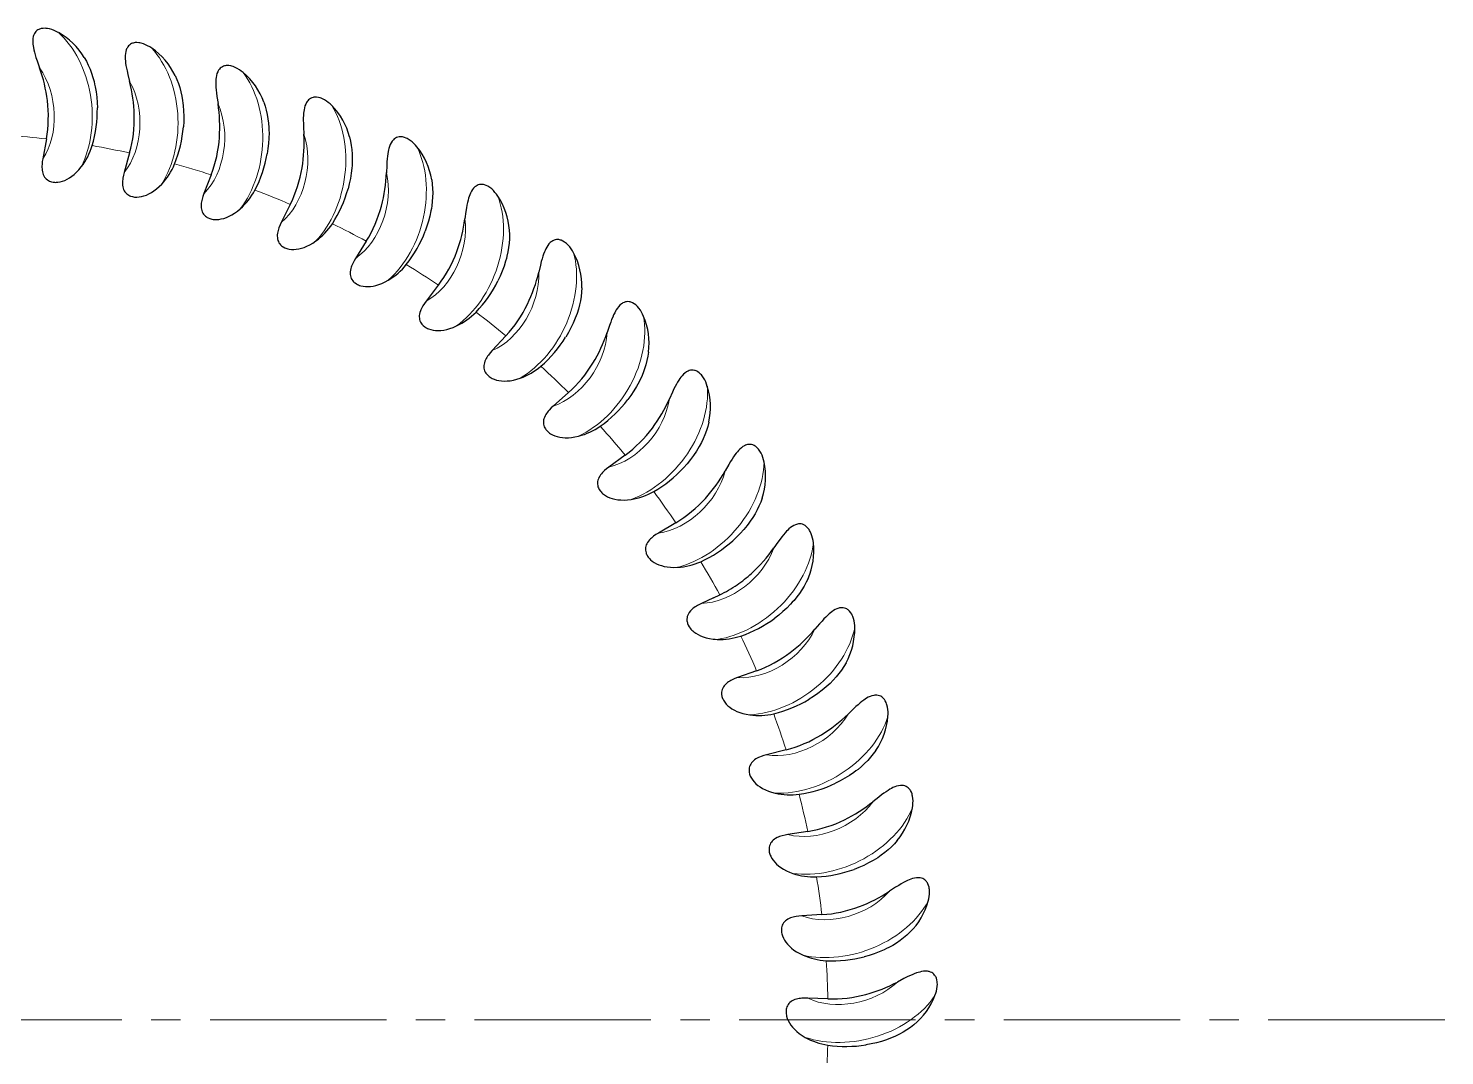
# Model space of a CAD drawing. Extents: x 89 to 633, y -13 to 440.
# Drawn here: x 590.86 to 633.02, y 220.14 to 250.73 of the extents above; entities that cross this region are included whole.
import ezdxf

# ---------------------------------------------------------------- set-up
doc = ezdxf.new("R2010")
doc.units = 0
doc.header["$LTSCALE"] = 7
doc.header["$MEASUREMENT"] = 0
doc.linetypes.add('CENTER2', pattern=[1.125, 0.75, -0.125, 0.125, -0.125])
doc.layers.add('1', color=1, linetype='CENTER2', lineweight=15)
doc.layers.add('8', color=252, linetype='CONTINUOUS', lineweight=15)

msp = doc.modelspace()

# ---------------------------------------------------------------- linework, layer by layer
at = {"layer": '1'}
msp.add_line((633.019, 221.211), (548.895, 221.211), dxfattribs=at)
at = {"layer": '8', "lineweight": 30, "ltscale": 0.015024}
for p, q in [((591.397, 247.436), (591.29, 246.845)), ((596.303, 246.368), (596.087, 245.807)), ((598.658, 245.489), (598.389, 244.951)), ((603.064, 243.081), (602.699, 242.604)), ((606.936, 239.883), (606.486, 239.484)), ((608.626, 238.023), (608.141, 237.668)), ((612.537, 231.602), (611.971, 231.399)), ((613.415, 229.247), (612.832, 229.098)), ((614.065, 226.819), (613.471, 226.726)), ((614.481, 224.34), (613.881, 224.304)), ((614.659, 221.833), (614.059, 221.854))]:
    msp.add_line(p, q, dxfattribs=at)
at = {"layer": '8', "lineweight": 30, "ltscale": 0.015025}
for p, q in [((593.875, 247.019), (593.713, 246.44)), ((600.918, 244.39), (600.6, 243.88)), ((605.076, 241.574), (604.667, 241.134)), ((610.132, 236.01), (609.615, 235.703))]:
    msp.add_line(p, q, dxfattribs=at)
at = {"layer": '8', "lineweight": 30, "ltscale": 0.000240902}
msp.add_line((614.229, 235.401), (614.228, 235.411), dxfattribs=at)
at = {"layer": '8', "lineweight": 30, "ltscale": 0.009947}
msp.add_line((611.255, 233.777), (610.896, 233.607), dxfattribs=at)
at = {"layer": '8', "lineweight": 30, "ltscale": 0.005078}
msp.add_line((611.255, 233.777), (611.439, 233.863), dxfattribs=at)
at = {"layer": '8', "lineweight": 30}
for points in [[(591.753, 250.605), (591.692, 250.638), (591.628, 250.667), (591.562, 250.691), (591.495, 250.711), (591.426, 250.724), (591.391, 250.728), (591.357, 250.73), (591.301, 250.729), (591.247, 250.721), (591.22, 250.714), (591.194, 250.705), (591.17, 250.695), (591.148, 250.683), (591.115, 250.661), (591.086, 250.635), (591.061, 250.606), (591.041, 250.574), (591.024, 250.54), (591.014, 250.514), (591.006, 250.486), (590.995, 250.43), (590.99, 250.373), (590.991, 250.314), (590.995, 250.255), (591.001, 250.206), (591.01, 250.156), (591.024, 250.088), (591.042, 250.021), (591.064, 249.943), (591.088, 249.865), (591.123, 249.761), (591.195, 249.556)], [(594.532, 250.14), (594.473, 250.178), (594.412, 250.213), (594.349, 250.243), (594.284, 250.269), (594.217, 250.289), (594.183, 250.296), (594.149, 250.301), (594.093, 250.305), (594.038, 250.303), (594.011, 250.298), (593.984, 250.292), (593.96, 250.284), (593.936, 250.275), (593.902, 250.256), (593.87, 250.233), (593.843, 250.206), (593.819, 250.176), (593.799, 250.144), (593.787, 250.119), (593.776, 250.092), (593.76, 250.037), (593.75, 249.98), (593.744, 249.922), (593.743, 249.863), (593.745, 249.813), (593.749, 249.763), (593.757, 249.694), (593.767, 249.626), (593.782, 249.545), (593.799, 249.465), (593.824, 249.359), (593.876, 249.148)], [(592.524, 249.86), (592.588, 249.749), (592.645, 249.633), (592.696, 249.515), (592.742, 249.393), (592.782, 249.269), (592.816, 249.144), (592.834, 249.067), (592.85, 248.991), (592.877, 248.836), (592.896, 248.679), (592.909, 248.522), (592.915, 248.365)], [(597.253, 249.412), (597.198, 249.456), (597.141, 249.496), (597.081, 249.532), (597.019, 249.564), (596.954, 249.59), (596.921, 249.601), (596.887, 249.609), (596.832, 249.619), (596.777, 249.621), (596.749, 249.619), (596.722, 249.616), (596.697, 249.61), (596.673, 249.603), (596.637, 249.587), (596.603, 249.567), (596.574, 249.543), (596.547, 249.516), (596.525, 249.486), (596.51, 249.462), (596.497, 249.436), (596.475, 249.383), (596.46, 249.328), (596.449, 249.27), (596.442, 249.212), (596.439, 249.162), (596.438, 249.112), (596.439, 249.042), (596.443, 248.973), (596.451, 248.892), (596.46, 248.81), (596.474, 248.702), (596.506, 248.487)], [(595.228, 249.325), (595.281, 249.207), (595.327, 249.087), (595.367, 248.964), (595.4, 248.839), (595.428, 248.712), (595.45, 248.584), (595.461, 248.506), (595.47, 248.428), (595.482, 248.271), (595.486, 248.114), (595.484, 247.956), (595.475, 247.799)], [(597.869, 248.535), (597.91, 248.413), (597.944, 248.289), (597.972, 248.162), (597.994, 248.035), (598.01, 247.905), (598.02, 247.775), (598.023, 247.697), (598.024, 247.619), (598.021, 247.461), (598.011, 247.304), (597.993, 247.148), (597.969, 246.992)], [(599.893, 248.429), (599.843, 248.478), (599.79, 248.523), (599.733, 248.565), (599.674, 248.603), (599.612, 248.635), (599.58, 248.649), (599.547, 248.66), (599.493, 248.675), (599.439, 248.682), (599.411, 248.683), (599.384, 248.682), (599.359, 248.679), (599.334, 248.674), (599.296, 248.662), (599.261, 248.645), (599.229, 248.624), (599.2, 248.6), (599.175, 248.572), (599.158, 248.549), (599.142, 248.525), (599.116, 248.474), (599.095, 248.42), (599.079, 248.364), (599.067, 248.307), (599.059, 248.257), (599.053, 248.207), (599.048, 248.138), (599.045, 248.069), (599.045, 247.987), (599.046, 247.905), (599.05, 247.796), (599.062, 247.579)], [(600.422, 247.497), (600.452, 247.372), (600.474, 247.245), (600.49, 247.117), (600.5, 246.987), (600.503, 246.857), (600.501, 246.727), (600.496, 246.649), (600.49, 246.57), (600.472, 246.414), (600.447, 246.259), (600.415, 246.104), (600.376, 245.952)], [(602.427, 247.199), (602.382, 247.252), (602.333, 247.303), (602.282, 247.35), (602.226, 247.393), (602.167, 247.431), (602.137, 247.448), (602.105, 247.462), (602.053, 247.482), (602, 247.495), (601.972, 247.498), (601.945, 247.5), (601.919, 247.499), (601.894, 247.496), (601.856, 247.488), (601.819, 247.475), (601.785, 247.457), (601.754, 247.435), (601.726, 247.41), (601.707, 247.389), (601.689, 247.366), (601.658, 247.318), (601.632, 247.267), (601.611, 247.212), (601.593, 247.156), (601.581, 247.108), (601.57, 247.059), (601.559, 246.99), (601.549, 246.921), (601.541, 246.84), (601.535, 246.759), (601.528, 246.65), (601.519, 246.432)], [(591.29, 246.845), (591.277, 246.761), (591.269, 246.675), (591.267, 246.632), (591.266, 246.59), (591.268, 246.549), (591.272, 246.509), (591.28, 246.46), (591.291, 246.416), (591.306, 246.376), (591.322, 246.341), (591.344, 246.303), (591.369, 246.271), (591.395, 246.244), (591.427, 246.218), (591.461, 246.196), (591.495, 246.179), (591.522, 246.169), (591.548, 246.16), (591.603, 246.149), (591.635, 246.145), (591.667, 246.144), (591.701, 246.145), (591.736, 246.147), (591.804, 246.158), (591.873, 246.177), (591.942, 246.202), (592.012, 246.235), (592.083, 246.276), (592.154, 246.324), (592.225, 246.381), (592.296, 246.446), (592.367, 246.521), (592.436, 246.607)], [(593.713, 246.44), (593.692, 246.358), (593.676, 246.273), (593.669, 246.231), (593.665, 246.189), (593.663, 246.148), (593.663, 246.108), (593.666, 246.058), (593.674, 246.013), (593.684, 245.972), (593.697, 245.935), (593.716, 245.896), (593.737, 245.862), (593.76, 245.833), (593.79, 245.803), (593.821, 245.778), (593.854, 245.758), (593.879, 245.745), (593.905, 245.734), (593.958, 245.718), (593.99, 245.711), (594.021, 245.707), (594.056, 245.704), (594.091, 245.703), (594.159, 245.708), (594.229, 245.72), (594.301, 245.739), (594.374, 245.765), (594.448, 245.798), (594.523, 245.84), (594.599, 245.889), (594.676, 245.948), (594.754, 246.016), (594.831, 246.094)], [(602.866, 246.221), (602.883, 246.094), (602.894, 245.965), (602.897, 245.836), (602.894, 245.707), (602.885, 245.577), (602.871, 245.447), (602.859, 245.37), (602.845, 245.292), (602.813, 245.139), (602.773, 244.986), (602.726, 244.836), (602.673, 244.687)], [(596.087, 245.807), (596.058, 245.727), (596.033, 245.644), (596.023, 245.603), (596.015, 245.562), (596.009, 245.521), (596.005, 245.481), (596.004, 245.431), (596.007, 245.386), (596.013, 245.344), (596.022, 245.306), (596.037, 245.265), (596.055, 245.229), (596.076, 245.198), (596.102, 245.165), (596.131, 245.138), (596.162, 245.114), (596.186, 245.099), (596.211, 245.086), (596.262, 245.064), (596.292, 245.055), (596.324, 245.048), (596.358, 245.042), (596.392, 245.038), (596.461, 245.036), (596.532, 245.041), (596.605, 245.053), (596.68, 245.072), (596.757, 245.098), (596.836, 245.132), (596.917, 245.174), (596.999, 245.225), (597.082, 245.285), (597.167, 245.356)], [(604.834, 245.734), (604.793, 245.792), (604.75, 245.846), (604.703, 245.898), (604.652, 245.946), (604.597, 245.99), (604.568, 246.009), (604.538, 246.027), (604.488, 246.051), (604.436, 246.069), (604.409, 246.075), (604.382, 246.079), (604.356, 246.081), (604.331, 246.081), (604.292, 246.076), (604.254, 246.066), (604.219, 246.052), (604.186, 246.033), (604.155, 246.01), (604.134, 245.991), (604.115, 245.971), (604.079, 245.926), (604.048, 245.877), (604.022, 245.825), (603.999, 245.771), (603.982, 245.724), (603.967, 245.676), (603.949, 245.609), (603.933, 245.541), (603.917, 245.461), (603.903, 245.381), (603.886, 245.273), (603.856, 245.057)], [(598.389, 244.951), (598.353, 244.874), (598.321, 244.794), (598.307, 244.754), (598.294, 244.714), (598.284, 244.674), (598.277, 244.634), (598.271, 244.585), (598.269, 244.539), (598.272, 244.497), (598.277, 244.458), (598.288, 244.416), (598.303, 244.379), (598.32, 244.346), (598.344, 244.311), (598.37, 244.28), (598.398, 244.254), (598.421, 244.237), (598.444, 244.221), (598.493, 244.195), (598.523, 244.183), (598.553, 244.173), (598.586, 244.163), (598.62, 244.156), (598.689, 244.148), (598.76, 244.146), (598.833, 244.151), (598.91, 244.163), (598.989, 244.182), (599.071, 244.208), (599.155, 244.242), (599.242, 244.285), (599.331, 244.337), (599.422, 244.4)], [(605.177, 244.719), (605.182, 244.59), (605.18, 244.462), (605.172, 244.333), (605.157, 244.204), (605.135, 244.076), (605.108, 243.948), (605.089, 243.872), (605.068, 243.796), (605.021, 243.646), (604.967, 243.498), (604.906, 243.353), (604.839, 243.21)], [(607.09, 244.047), (607.055, 244.108), (607.017, 244.167), (606.975, 244.223), (606.929, 244.276), (606.878, 244.324), (606.851, 244.346), (606.823, 244.367), (606.775, 244.396), (606.725, 244.418), (606.699, 244.427), (606.672, 244.434), (606.647, 244.438), (606.622, 244.44), (606.583, 244.439), (606.544, 244.433), (606.508, 244.422), (606.473, 244.406), (606.441, 244.387), (606.418, 244.37), (606.396, 244.351), (606.357, 244.31), (606.322, 244.264), (606.29, 244.215), (606.262, 244.163), (606.241, 244.118), (606.221, 244.071), (606.197, 244.006), (606.175, 243.941), (606.151, 243.862), (606.13, 243.784), (606.103, 243.678), (606.052, 243.466)], [(600.6, 243.88), (600.557, 243.807), (600.517, 243.731), (600.499, 243.692), (600.483, 243.653), (600.469, 243.614), (600.458, 243.575), (600.447, 243.527), (600.441, 243.482), (600.44, 243.439), (600.442, 243.4), (600.449, 243.357), (600.46, 243.319), (600.474, 243.284), (600.494, 243.247), (600.517, 243.214), (600.543, 243.186), (600.563, 243.166), (600.585, 243.149), (600.631, 243.118), (600.66, 243.103), (600.689, 243.09), (600.721, 243.077), (600.754, 243.067), (600.822, 243.052), (600.892, 243.043), (600.966, 243.041), (601.043, 243.046), (601.124, 243.057), (601.208, 243.076), (601.295, 243.102), (601.385, 243.136), (601.479, 243.18), (601.575, 243.233)], [(607.335, 243.004), (607.328, 242.875), (607.314, 242.747), (607.293, 242.62), (607.266, 242.493), (607.232, 242.367), (607.193, 242.243), (607.167, 242.169), (607.139, 242.096), (607.078, 241.951), (607.01, 241.809), (606.935, 241.67), (606.855, 241.534)], [(602.699, 242.604), (602.649, 242.535), (602.602, 242.463), (602.58, 242.426), (602.561, 242.389), (602.543, 242.351), (602.529, 242.314), (602.513, 242.267), (602.503, 242.222), (602.497, 242.18), (602.496, 242.141), (602.499, 242.098), (602.506, 242.058), (602.516, 242.022), (602.533, 241.984), (602.553, 241.949), (602.576, 241.918), (602.594, 241.897), (602.614, 241.877), (602.658, 241.842), (602.684, 241.824), (602.712, 241.808), (602.743, 241.793), (602.775, 241.78), (602.841, 241.758), (602.91, 241.743), (602.984, 241.734), (603.061, 241.731), (603.142, 241.735), (603.227, 241.745), (603.317, 241.763), (603.41, 241.789), (603.507, 241.823), (603.608, 241.867)], [(609.175, 242.153), (609.146, 242.217), (609.114, 242.279), (609.078, 242.339), (609.036, 242.396), (608.991, 242.449), (608.966, 242.474), (608.94, 242.497), (608.895, 242.53), (608.848, 242.557), (608.822, 242.569), (608.796, 242.578), (608.772, 242.584), (608.747, 242.589), (608.708, 242.592), (608.669, 242.589), (608.631, 242.582), (608.595, 242.569), (608.561, 242.553), (608.537, 242.538), (608.514, 242.522), (608.47, 242.484), (608.431, 242.442), (608.395, 242.396), (608.362, 242.347), (608.337, 242.304), (608.313, 242.26), (608.282, 242.198), (608.254, 242.134), (608.223, 242.059), (608.194, 241.982), (608.157, 241.879), (608.087, 241.673)], [(604.667, 241.134), (604.61, 241.07), (604.557, 241.003), (604.532, 240.968), (604.509, 240.933), (604.488, 240.897), (604.47, 240.862), (604.45, 240.816), (604.436, 240.773), (604.426, 240.731), (604.421, 240.693), (604.42, 240.649), (604.423, 240.609), (604.43, 240.572), (604.443, 240.532), (604.46, 240.496), (604.479, 240.463), (604.496, 240.44), (604.514, 240.418), (604.553, 240.38), (604.578, 240.359), (604.605, 240.341), (604.634, 240.323), (604.665, 240.306), (604.728, 240.279), (604.795, 240.257), (604.868, 240.241), (604.944, 240.231), (605.026, 240.227), (605.112, 240.229), (605.202, 240.238), (605.297, 240.255), (605.397, 240.28), (605.502, 240.314)], [(609.32, 241.092), (609.301, 240.964), (609.275, 240.838), (609.242, 240.713), (609.202, 240.59), (609.157, 240.468), (609.107, 240.348), (609.074, 240.276), (609.039, 240.206), (608.964, 240.068), (608.883, 239.933), (608.795, 239.802), (608.702, 239.674)], [(611.071, 240.07), (611.048, 240.136), (611.022, 240.201), (610.992, 240.264), (610.956, 240.325), (610.916, 240.382), (610.893, 240.409), (610.87, 240.434), (610.828, 240.471), (610.784, 240.503), (610.759, 240.517), (610.734, 240.528), (610.71, 240.537), (610.686, 240.544), (610.647, 240.551), (610.608, 240.552), (610.57, 240.548), (610.533, 240.539), (610.498, 240.526), (610.472, 240.514), (610.448, 240.5), (610.401, 240.466), (610.358, 240.428), (610.318, 240.386), (610.28, 240.34), (610.251, 240.3), (610.223, 240.258), (610.187, 240.199), (610.152, 240.138), (610.114, 240.066), (610.078, 239.993), (610.032, 239.894), (609.943, 239.695)], [(606.486, 239.484), (606.424, 239.426), (606.364, 239.364), (606.336, 239.331), (606.31, 239.298), (606.286, 239.265), (606.264, 239.231), (606.24, 239.188), (606.222, 239.146), (606.208, 239.106), (606.199, 239.068), (606.194, 239.025), (606.194, 238.984), (606.197, 238.947), (606.206, 238.906), (606.219, 238.868), (606.236, 238.833), (606.25, 238.809), (606.266, 238.786), (606.302, 238.743), (606.325, 238.721), (606.349, 238.7), (606.376, 238.679), (606.405, 238.66), (606.466, 238.627), (606.531, 238.599), (606.601, 238.576), (606.677, 238.558), (606.757, 238.547), (606.843, 238.541), (606.934, 238.541), (607.03, 238.549), (607.132, 238.564), (607.24, 238.588)], [(611.114, 238.999), (611.083, 238.874), (611.045, 238.751), (611, 238.63), (610.95, 238.511), (610.893, 238.393), (610.831, 238.279), (610.792, 238.211), (610.75, 238.144), (610.663, 238.014), (610.569, 237.887), (610.469, 237.765), (610.365, 237.647)], [(612.76, 237.816), (612.744, 237.884), (612.724, 237.951), (612.7, 238.017), (612.67, 238.08), (612.635, 238.141), (612.616, 238.17), (612.594, 238.197), (612.557, 238.238), (612.515, 238.274), (612.492, 238.29), (612.469, 238.304), (612.446, 238.315), (612.422, 238.324), (612.384, 238.334), (612.345, 238.339), (612.307, 238.339), (612.27, 238.334), (612.233, 238.324), (612.207, 238.314), (612.181, 238.303), (612.131, 238.274), (612.084, 238.24), (612.04, 238.202), (611.999, 238.16), (611.966, 238.122), (611.934, 238.083), (611.892, 238.028), (611.852, 237.971), (611.808, 237.903), (611.765, 237.833), (611.709, 237.739), (611.601, 237.55)], [(608.141, 237.668), (608.073, 237.616), (608.008, 237.56), (607.977, 237.53), (607.948, 237.5), (607.92, 237.469), (607.896, 237.438), (607.868, 237.397), (607.845, 237.357), (607.828, 237.318), (607.816, 237.281), (607.806, 237.239), (607.802, 237.199), (607.802, 237.161), (607.807, 237.119), (607.816, 237.081), (607.829, 237.044), (607.841, 237.019), (607.855, 236.994), (607.887, 236.949), (607.907, 236.924), (607.929, 236.901), (607.955, 236.877), (607.982, 236.855), (608.039, 236.817), (608.101, 236.782), (608.169, 236.753), (608.242, 236.729), (608.321, 236.709), (608.406, 236.695), (608.497, 236.687), (608.593, 236.685), (608.696, 236.691), (608.806, 236.704)], [(612.702, 236.745), (612.659, 236.624), (612.609, 236.505), (612.553, 236.389), (612.491, 236.275), (612.424, 236.164), (612.351, 236.055), (612.305, 235.992), (612.258, 235.929), (612.158, 235.808), (612.053, 235.691), (611.942, 235.578), (611.827, 235.471)], [(609.615, 235.703), (609.543, 235.658), (609.472, 235.608), (609.439, 235.582), (609.407, 235.554), (609.377, 235.526), (609.349, 235.497), (609.317, 235.459), (609.291, 235.421), (609.27, 235.384), (609.255, 235.349), (609.241, 235.307), (609.233, 235.268), (609.229, 235.231), (609.231, 235.189), (609.236, 235.149), (609.246, 235.112), (609.255, 235.085), (609.266, 235.06), (609.294, 235.011), (609.312, 234.985), (609.332, 234.959), (609.355, 234.934), (609.38, 234.909), (609.432, 234.865), (609.491, 234.825), (609.556, 234.79), (609.627, 234.758), (609.704, 234.731), (609.787, 234.709), (609.876, 234.693), (609.972, 234.682), (610.075, 234.678), (610.185, 234.681)], [(614.228, 235.411), (614.218, 235.48), (614.204, 235.549), (614.186, 235.617), (614.163, 235.683), (614.134, 235.747), (614.117, 235.777), (614.099, 235.807), (614.065, 235.851), (614.027, 235.891), (614.006, 235.909), (613.984, 235.925), (613.962, 235.938), (613.94, 235.949), (613.903, 235.963), (613.864, 235.972), (613.826, 235.975), (613.789, 235.973), (613.751, 235.967), (613.724, 235.96), (613.697, 235.951), (613.645, 235.927), (613.595, 235.898), (613.548, 235.864), (613.502, 235.826), (613.466, 235.792), (613.43, 235.756), (613.384, 235.705), (613.339, 235.652), (613.288, 235.588), (613.238, 235.523), (613.174, 235.435), (613.049, 235.257)], [(614.068, 234.351), (614.013, 234.235), (613.953, 234.121), (613.886, 234.01), (613.813, 233.903), (613.736, 233.798), (613.653, 233.698), (613.601, 233.639), (613.548, 233.581), (613.437, 233.469), (613.321, 233.363), (613.201, 233.261), (613.076, 233.165)], [(610.607, 233.423), (610.567, 233.381), (610.534, 233.34), (610.509, 233.3), (610.488, 233.256), (610.475, 233.213), (610.467, 233.172), (610.465, 233.144), (610.464, 233.117), (610.466, 233.089), (610.47, 233.061), (610.477, 233.035), (610.484, 233.009), (610.505, 232.959), (610.531, 232.913), (610.561, 232.869), (610.584, 232.841), (610.609, 232.814), (610.637, 232.788), (610.666, 232.763), (610.727, 232.718), (610.795, 232.678), (610.869, 232.641), (610.951, 232.609), (611.039, 232.582), (611.136, 232.56), (611.24, 232.544), (611.302, 232.538), (611.366, 232.535)], [(615.46, 232.878), (615.457, 232.948), (615.45, 233.017), (615.438, 233.086), (615.421, 233.155), (615.399, 233.221), (615.385, 233.253), (615.369, 233.284), (615.34, 233.331), (615.306, 233.374), (615.287, 233.394), (615.266, 233.412), (615.246, 233.428), (615.224, 233.441), (615.189, 233.458), (615.152, 233.47), (615.114, 233.477), (615.076, 233.479), (615.038, 233.477), (615.01, 233.472), (614.983, 233.466), (614.929, 233.447), (614.876, 233.422), (614.826, 233.393), (614.777, 233.36), (614.738, 233.329), (614.699, 233.297), (614.647, 233.251), (614.598, 233.202), (614.541, 233.143), (614.486, 233.083), (614.413, 233.002), (614.272, 232.836)], [(615.2, 231.838), (615.135, 231.727), (615.063, 231.62), (614.986, 231.516), (614.904, 231.416), (614.817, 231.319), (614.725, 231.227), (614.668, 231.173), (614.609, 231.121), (614.489, 231.02), (614.363, 230.925), (614.233, 230.835), (614.1, 230.752)], [(611.971, 231.399), (611.892, 231.368), (611.814, 231.332), (611.775, 231.313), (611.739, 231.292), (611.704, 231.27), (611.671, 231.247), (611.633, 231.215), (611.6, 231.183), (611.573, 231.151), (611.551, 231.119), (611.529, 231.081), (611.514, 231.044), (611.504, 231.008), (611.497, 230.966), (611.495, 230.926), (611.497, 230.888), (611.501, 230.86), (611.507, 230.833), (611.525, 230.78), (611.538, 230.751), (611.553, 230.722), (611.57, 230.693), (611.59, 230.664), (611.634, 230.61), (611.684, 230.56), (611.741, 230.513), (611.804, 230.469), (611.875, 230.428), (611.952, 230.39), (612.037, 230.357), (612.129, 230.328), (612.229, 230.305), (612.338, 230.287)], [(616.445, 230.239), (616.449, 230.309), (616.449, 230.379), (616.444, 230.449), (616.434, 230.518), (616.417, 230.586), (616.406, 230.619), (616.394, 230.652), (616.369, 230.702), (616.34, 230.748), (616.322, 230.769), (616.303, 230.789), (616.285, 230.807), (616.265, 230.822), (616.231, 230.843), (616.195, 230.858), (616.158, 230.869), (616.121, 230.874), (616.083, 230.875), (616.055, 230.873), (616.026, 230.869), (615.971, 230.856), (615.917, 230.836), (615.863, 230.812), (615.812, 230.783), (615.769, 230.757), (615.728, 230.729), (615.672, 230.687), (615.618, 230.644), (615.556, 230.591), (615.495, 230.536), (615.416, 230.462), (615.259, 230.311)], [(612.832, 229.098), (612.75, 229.075), (612.669, 229.047), (612.629, 229.031), (612.591, 229.014), (612.554, 228.995), (612.519, 228.975), (612.478, 228.948), (612.443, 228.919), (612.412, 228.889), (612.387, 228.86), (612.362, 228.824), (612.343, 228.788), (612.33, 228.754), (612.319, 228.713), (612.313, 228.673), (612.312, 228.635), (612.313, 228.606), (612.317, 228.579), (612.329, 228.525), (612.339, 228.494), (612.351, 228.464), (612.366, 228.433), (612.383, 228.403), (612.421, 228.346), (612.466, 228.291), (612.519, 228.238), (612.577, 228.188), (612.644, 228.141), (612.717, 228.096), (612.798, 228.055), (612.887, 228.017), (612.985, 227.984), (613.092, 227.956)], [(616.088, 229.228), (616.012, 229.124), (615.931, 229.024), (615.845, 228.928), (615.753, 228.836), (615.657, 228.749), (615.557, 228.665), (615.495, 228.617), (615.432, 228.57), (615.302, 228.482), (615.168, 228.399), (615.03, 228.322), (614.889, 228.252)], [(617.176, 227.518), (617.186, 227.587), (617.193, 227.657), (617.194, 227.727), (617.191, 227.797), (617.181, 227.867), (617.173, 227.901), (617.164, 227.934), (617.144, 227.986), (617.119, 228.035), (617.104, 228.058), (617.087, 228.08), (617.07, 228.099), (617.051, 228.116), (617.02, 228.14), (616.986, 228.158), (616.95, 228.172), (616.913, 228.181), (616.876, 228.186), (616.847, 228.187), (616.819, 228.186), (616.762, 228.178), (616.706, 228.163), (616.651, 228.144), (616.597, 228.121), (616.552, 228.098), (616.508, 228.074), (616.449, 228.038), (616.391, 228), (616.324, 227.953), (616.258, 227.904), (616.172, 227.838), (616.001, 227.702)], [(613.471, 226.726), (613.387, 226.711), (613.303, 226.691), (613.262, 226.679), (613.222, 226.665), (613.184, 226.65), (613.147, 226.634), (613.104, 226.61), (613.066, 226.585), (613.033, 226.558), (613.005, 226.531), (612.977, 226.498), (612.954, 226.464), (612.937, 226.431), (612.923, 226.391), (612.913, 226.352), (612.908, 226.314), (612.907, 226.286), (612.908, 226.258), (612.915, 226.203), (612.922, 226.172), (612.931, 226.141), (612.943, 226.109), (612.957, 226.077), (612.99, 226.016), (613.03, 225.957), (613.077, 225.9), (613.131, 225.845), (613.192, 225.791), (613.261, 225.74), (613.338, 225.691), (613.423, 225.645), (613.517, 225.603), (613.62, 225.565)], [(616.724, 226.546), (616.639, 226.45), (616.549, 226.358), (616.453, 226.27), (616.354, 226.188), (616.25, 226.11), (616.142, 226.036), (616.076, 225.994), (616.008, 225.954), (615.871, 225.878), (615.729, 225.808), (615.585, 225.745), (615.438, 225.688)], [(617.644, 224.74), (617.661, 224.808), (617.674, 224.877), (617.683, 224.947), (617.686, 225.017), (617.682, 225.087), (617.678, 225.121), (617.672, 225.155), (617.657, 225.209), (617.637, 225.26), (617.624, 225.285), (617.609, 225.308), (617.594, 225.328), (617.577, 225.347), (617.548, 225.374), (617.516, 225.396), (617.482, 225.413), (617.446, 225.426), (617.409, 225.434), (617.381, 225.437), (617.352, 225.439), (617.295, 225.436), (617.238, 225.427), (617.181, 225.413), (617.125, 225.395), (617.079, 225.377), (617.033, 225.357), (616.97, 225.327), (616.909, 225.295), (616.838, 225.254), (616.768, 225.212), (616.675, 225.154), (616.493, 225.035)], [(613.881, 224.304), (613.796, 224.297), (613.711, 224.285), (613.669, 224.277), (613.628, 224.267), (613.588, 224.256), (613.55, 224.243), (613.505, 224.223), (613.464, 224.202), (613.429, 224.179), (613.398, 224.154), (613.367, 224.124), (613.342, 224.092), (613.322, 224.061), (613.303, 224.023), (613.29, 223.985), (613.282, 223.948), (613.278, 223.92), (613.276, 223.892), (613.278, 223.836), (613.282, 223.804), (613.288, 223.773), (613.297, 223.739), (613.308, 223.706), (613.335, 223.643), (613.369, 223.581), (613.41, 223.519), (613.458, 223.459), (613.514, 223.4), (613.578, 223.342), (613.65, 223.286), (613.73, 223.233), (613.82, 223.182), (613.919, 223.134)], [(617.102, 223.816), (617.008, 223.728), (616.91, 223.645), (616.807, 223.567), (616.699, 223.494), (616.588, 223.426), (616.474, 223.363), (616.404, 223.328), (616.334, 223.294), (616.189, 223.231), (616.042, 223.176), (615.892, 223.126), (615.74, 223.084)], [(617.847, 221.931), (617.87, 221.997), (617.89, 222.064), (617.904, 222.132), (617.914, 222.202), (617.918, 222.272), (617.917, 222.307), (617.914, 222.341), (617.904, 222.396), (617.889, 222.449), (617.878, 222.474), (617.866, 222.499), (617.852, 222.521), (617.837, 222.541), (617.811, 222.57), (617.781, 222.595), (617.749, 222.616), (617.714, 222.632), (617.678, 222.643), (617.651, 222.65), (617.622, 222.654), (617.565, 222.657), (617.508, 222.653), (617.45, 222.644), (617.392, 222.632), (617.344, 222.618), (617.296, 222.603), (617.231, 222.579), (617.167, 222.552), (617.093, 222.519), (617.019, 222.484), (616.921, 222.435), (616.728, 222.334)], [(614.059, 221.854), (613.973, 221.855), (613.888, 221.851), (613.845, 221.847), (613.803, 221.841), (613.763, 221.834), (613.724, 221.824), (613.677, 221.809), (613.634, 221.792), (613.597, 221.772), (613.564, 221.751), (613.53, 221.723), (613.502, 221.695), (613.479, 221.665), (613.457, 221.629), (613.441, 221.593), (613.429, 221.556), (613.422, 221.529), (613.418, 221.501), (613.414, 221.446), (613.415, 221.414), (613.418, 221.382), (613.424, 221.348), (613.432, 221.314), (613.452, 221.248), (613.48, 221.183), (613.515, 221.118), (613.558, 221.053), (613.608, 220.989), (613.666, 220.925), (613.732, 220.863), (613.807, 220.802), (613.891, 220.742), (613.986, 220.686)], [(617.219, 221.062), (617.117, 220.983), (617.011, 220.91), (616.901, 220.842), (616.788, 220.78), (616.671, 220.723), (616.551, 220.671), (616.478, 220.642), (616.404, 220.615), (616.255, 220.567), (616.103, 220.525), (615.949, 220.491), (615.794, 220.463)]]:
    msp.add_lwpolyline(points, dxfattribs=at)
for centre, radius, start, end in [((590.752, 248.799), 2.066, 30.929, 61.0022), ((593.363, 248.436), 2.066, 25.4745, 55.5476), ((586.913, 248.025), 4.547, 6.9845, 19.6662), ((595.928, 247.827), 2.066, 20.0199, 50.0931), ((589.468, 248.031), 4.547, 1.5299, 14.2117), ((587.638, 248.103), 3.818, 349.9457, 7.1522), ((589.139, 248.303), 3.776, 343.5953, 0.9332), ((592.012, 247.795), 4.547, 356.0754, 8.7571), ((598.423, 246.977), 2.066, 14.5654, 44.6385), ((590.197, 248.04), 3.818, 344.4911, 1.6977), ((591.71, 248.096), 3.776, 338.1407, 355.4787), ((592.738, 247.734), 3.818, 339.0366, 356.2431), ((594.522, 247.317), 4.547, 350.6209, 3.3026), ((590.87, 247.813), 1.977, 322.3887, 343.0462), ((600.826, 245.894), 2.066, 9.1109, 39.184), ((593.387, 247.444), 1.977, 316.9341, 337.5916), ((594.25, 247.646), 3.776, 332.6862, 350.0241), ((595.239, 247.187), 3.818, 333.582, 350.7886), ((596.975, 246.603), 4.547, 345.1663, 357.848), ((595.857, 246.837), 1.977, 311.4796, 332.1371), ((596.736, 246.956), 3.776, 327.2316, 344.5696), ((597.677, 246.406), 3.818, 328.1275, 345.334), ((603.116, 244.587), 2.066, 3.6563, 33.7294), ((599.349, 245.659), 4.547, 339.7118, 352.3935), ((598.259, 245.998), 1.977, 306.025, 326.6825), ((599.145, 246.034), 3.776, 321.7771, 339.115), ((600.57, 244.935), 1.977, 300.5705, 321.228), ((600.029, 245.396), 3.818, 322.673, 339.8795), ((605.27, 243.069), 2.066, 358.2018, 28.2749), ((601.623, 244.494), 4.547, 334.2572, 346.9389), ((601.455, 244.886), 3.776, 316.3225, 333.6605), ((602.274, 244.167), 3.818, 317.2184, 334.4249), ((602.769, 243.657), 1.977, 295.116, 315.7734), ((607.271, 241.352), 2.066, 352.7472, 22.8203), ((603.776, 243.117), 4.547, 328.8027, 341.4844), ((603.645, 243.524), 3.776, 310.868, 328.206), ((604.393, 242.73), 3.818, 311.7639, 328.9704), ((604.837, 242.176), 1.977, 289.6614, 310.3189), ((609.099, 239.453), 2.066, 347.2927, 17.3658), ((605.697, 241.96), 3.776, 305.4134, 322.7514), ((605.788, 241.543), 4.547, 323.3481, 336.0299), ((606.755, 240.505), 1.977, 284.2069, 304.8643), ((606.365, 241.099), 3.818, 306.3093, 323.5158), ((610.739, 237.389), 2.066, 341.8381, 11.9112), ((607.59, 240.208), 3.776, 299.9589, 317.2969), ((607.641, 239.784), 4.547, 317.8936, 330.5753), ((608.505, 238.659), 1.977, 278.7523, 299.4098), ((608.174, 239.287), 3.818, 300.8548, 318.0613), ((609.308, 238.284), 3.776, 294.5044, 311.8423), ((609.318, 237.857), 4.547, 312.439, 325.1208), ((612.176, 235.179), 2.065, 336.38, 6.1951), ((610.071, 236.655), 1.977, 273.2978, 293.9553), ((609.67, 237.483), 4.033, 304.5411, 312.3417), ((609.895, 237.154), 3.635, 295.1481, 304.5655), ((611.348, 232.57), 1.13, 113.5514, 130.9863), ((610.836, 236.205), 3.776, 289.0498, 306.3878), ((610.805, 235.779), 4.547, 306.9845, 319.6662), ((613.394, 232.842), 2.066, 330.929, 1.0022), ((611.441, 234.511), 1.977, 267.8432, 288.5007), ((611.235, 235.191), 3.818, 289.9457, 307.1522), ((612.16, 233.989), 3.774, 283.5866, 300.9346), ((612.6, 232.247), 1.977, 262.3887, 283.0462), ((612.088, 233.57), 4.547, 301.53, 314.2117), ((614.386, 230.399), 2.066, 325.4745, 355.5476), ((612.46, 232.943), 3.818, 284.4832, 301.6902), ((613.266, 231.659), 3.774, 278.1321, 295.48), ((613.539, 229.882), 1.977, 256.9341, 277.5916), ((613.155, 231.248), 4.547, 296.0754, 308.7571), ((615.141, 227.874), 2.066, 320.0199, 350.0931), ((613.465, 230.589), 3.818, 279.0366, 296.2431), ((614.248, 227.44), 1.977, 251.4796, 272.1371), ((614.146, 229.234), 3.774, 272.6775, 290.0255), ((613.996, 228.836), 4.547, 290.6209, 303.3026), ((615.653, 225.288), 2.066, 314.5654, 344.6385), ((614.242, 228.15), 3.818, 273.582, 290.7886), ((614.723, 224.941), 1.977, 246.025, 266.6825), ((614.791, 226.738), 3.776, 267.2316, 284.5696), ((614.604, 226.354), 4.547, 285.1663, 297.848), ((614.784, 225.648), 3.818, 268.1275, 285.334), ((615.916, 222.665), 2.066, 309.1109, 339.184), ((614.957, 222.408), 1.977, 240.5705, 261.228), ((615.196, 224.191), 3.776, 261.7771, 279.1151)]:
    msp.add_arc(centre, radius, start, end, dxfattribs=at)
at = {"layer": '8', "lineweight": 13}
for start, end in [(83.1663, 85.6296), (77.7117, 80.175), (72.2572, 74.7205), (66.8026, 69.2659), (61.3481, 63.8114), (55.8935, 58.3568), (50.439, 52.9023), (44.9845, 47.4478), (39.5299, 41.9932), (34.0754, 36.5387), (28.6208, 31.0841), (23.1663, 25.6296), (17.7117, 20.175), (12.2572, 14.7205), (6.8026, 9.2659), (1.3481, 3.8114), (355.8935, 358.3569)]:
    msp.add_arc((588.254, 221.211), 26.413, start, end, dxfattribs=at)
at = {"layer": '8', "lineweight": 13, "extrusion": (0, 0, -1)}
for centre, major_axis, start_param, end_param in [((590.792, 248.316), (-0.329, 2.75), 0.676915, 2.322964), ((593.357, 247.952), (-0.066, 2.769), 0.676915, 2.322964), ((590.23, 248.249), (-0.234, 1.956), 0.926535, 2.451873), ((595.875, 247.346), (0.198, 2.763), 0.676915, 2.322964), ((592.791, 247.938), (-0.047, 1.969), 0.926535, 2.451873), ((595.311, 247.386), (0.141, 1.965), 0.926535, 2.451873), ((598.325, 246.503), (0.459, 2.732), 0.676915, 2.322964), ((597.767, 246.597), (0.327, 1.943), 0.926535, 2.451873), ((600.684, 245.431), (0.717, 2.676), 0.676915, 2.322964), ((600.137, 245.578), (0.51, 1.903), 0.926535, 2.451873), ((602.929, 244.14), (0.968, 2.595), 0.676915, 2.322964), ((602.399, 244.338), (0.688, 1.846), 0.926535, 2.451873), ((605.043, 242.641), (1.21, 2.492), 0.676915, 2.322964), ((604.534, 242.888), (0.861, 1.772), 0.926535, 2.451873), ((607.004, 240.948), (1.442, 2.365), 0.676915, 2.322964), ((606.52, 241.243), (1.025, 1.682), 0.926535, 2.451873), ((608.795, 239.077), (1.66, 2.218), 0.676915, 2.322964), ((608.342, 239.416), (1.181, 1.577), 0.926535, 2.451873), ((610.4, 237.043), (1.863, 2.05), 0.676915, 2.322964), ((609.981, 237.424), (1.325, 1.458), 0.926535, 2.451873), ((611.424, 235.285), (1.458, 1.325), 0.926535, 2.451873), ((611.805, 234.866), (2.05, 1.863), 0.676915, 2.322964), ((612.657, 233.019), (1.577, 1.181), 0.926535, 2.451873), ((612.996, 232.566), (2.217, 1.66), 0.676915, 2.322964), ((613.669, 230.646), (1.682, 1.025), 0.926535, 2.451873), ((613.963, 230.163), (2.365, 1.442), 0.676915, 2.322964), ((614.45, 228.187), (1.772, 0.861), 0.926535, 2.451873), ((614.698, 227.678), (2.492, 1.21), 0.676915, 2.322964), ((614.995, 225.665), (1.846, 0.688), 0.926535, 2.451873), ((615.193, 225.135), (2.595, 0.968), 0.676915, 2.322964), ((615.297, 223.103), (1.903, 0.51), 0.926535, 2.451873), ((615.444, 222.557), (2.676, 0.717), 0.676915, 2.322964)]:
    msp.add_ellipse(centre, major_axis=major_axis, ratio=0.707107, start_param=start_param, end_param=end_param, dxfattribs=at)

doc.saveas('drawing.dxf')
